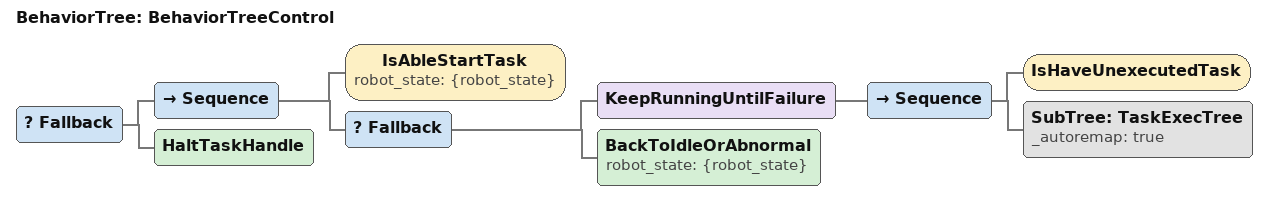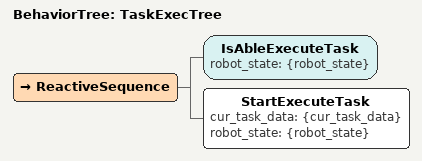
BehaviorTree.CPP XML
<?xml version="1.0" encoding="UTF-8"?>
<root BTCPP_format="4">
  <BehaviorTree ID="BehaviorTreeControl">
    <Fallback>
      <Sequence>
        <IsAbleStartTask robot_state="{robot_state}"/>
        <Fallback>
          <KeepRunningUntilFailure>
            <Sequence>
              <IsHaveUnexecutedTask/>
              <SubTree ID="TaskExecTree"
                       _autoremap="true"/>
            </Sequence>
          </KeepRunningUntilFailure>
          <BackToIdleOrAbnormal robot_state="{robot_state}"/>
        </Fallback>
      </Sequence>
      <HaltTaskHandle/>
    </Fallback>
  </BehaviorTree>

  <BehaviorTree ID="TaskExecTree">
    <ReactiveSequence>
      <IsAbleExecuteTask robot_state="{robot_state}"/>
      <StartExecuteTask cur_task_data="{cur_task_data}"
                        robot_state="{robot_state}"/>
    </ReactiveSequence>
  </BehaviorTree>

</root>
